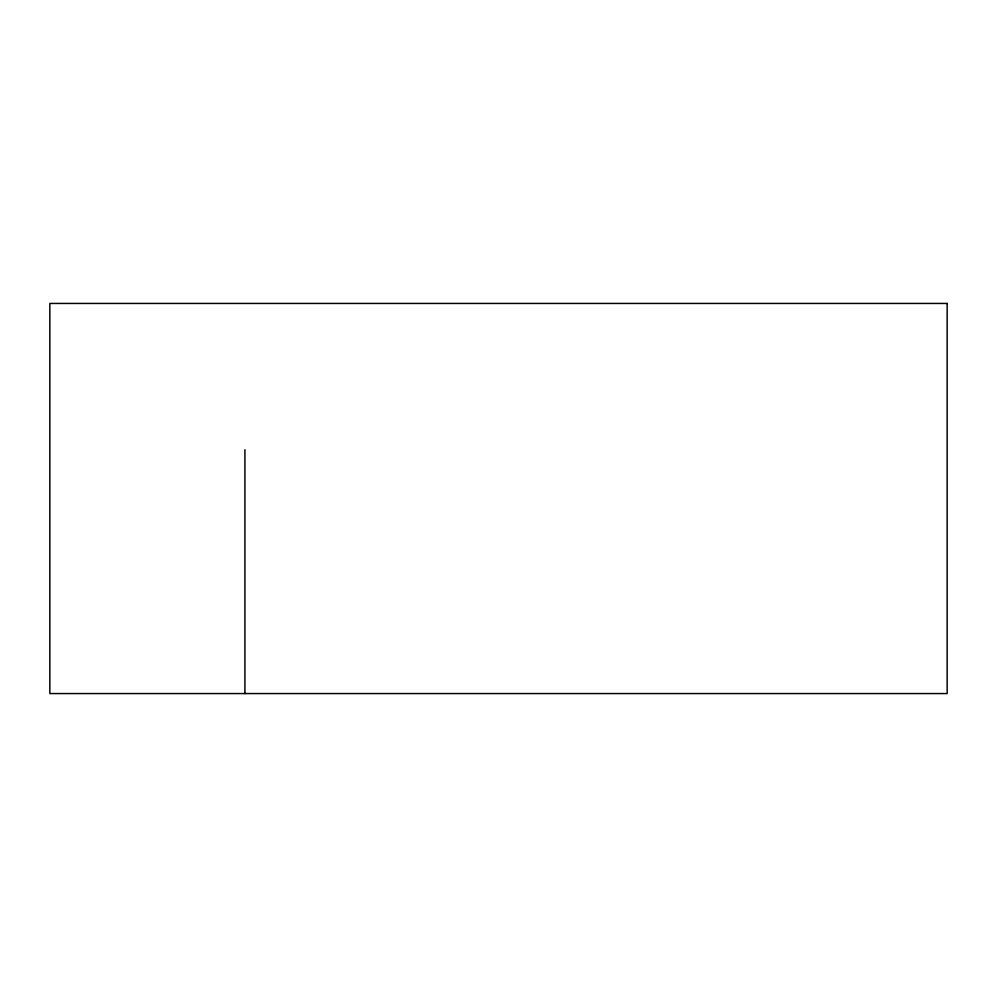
<?xml version="1.0" encoding="UTF-8"?>
<svg xmlns="http://www.w3.org/2000/svg" width="997" height="997" viewBox="0 0 997 997"><rect width="100%" height="100%" fill="white"/><g stroke="black" fill="none" stroke-linecap="round" stroke-linejoin="round"><path stroke-width="1.5" d="M244.913 449.734L244.913 693.563M947.15 303.437L49.85 303.437L49.85 693.563L947.15 693.563L947.15 303.437"/></g></svg>
